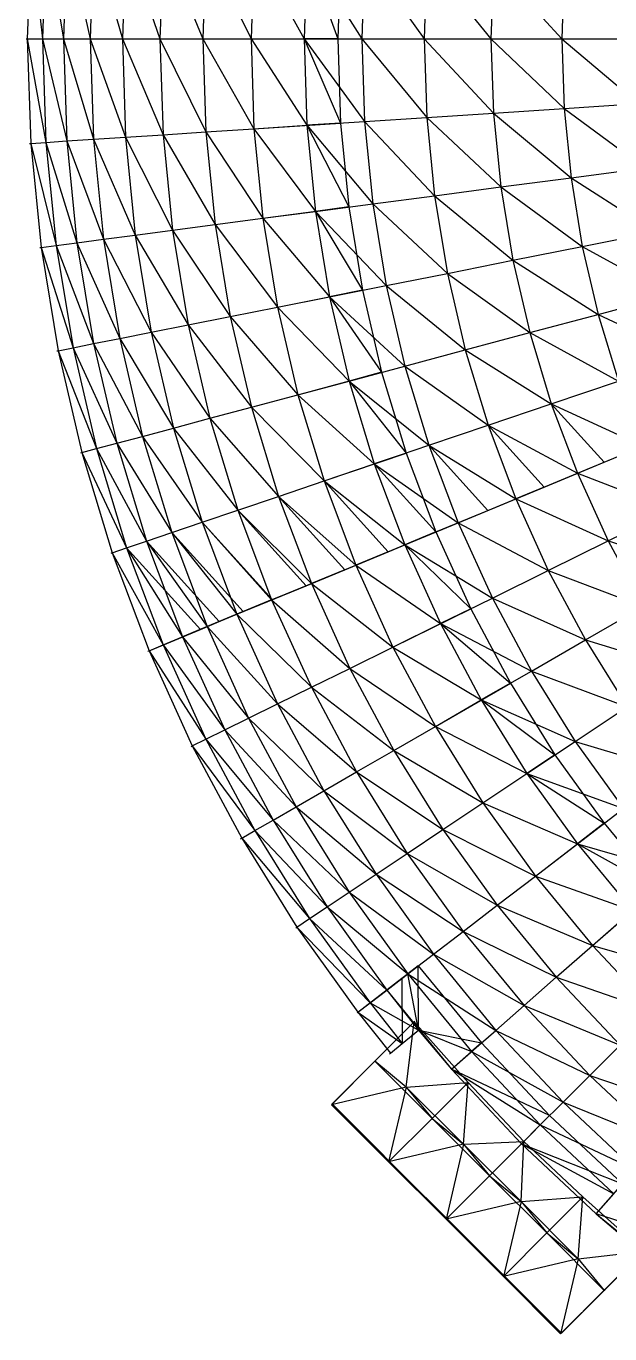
# Model space of a CAD drawing. Extents: x -1560 to 4680, y -1560 to 1560.
# Drawn here: x -1560 to -991, y -1263 to 12 of the extents above; entities that cross this region are included whole.
import ezdxf

# ---------------------------------------------------------------- set-up
doc = ezdxf.new("R2010")
doc.units = 0
doc.header["$MEASUREMENT"] = 0
for name, color, linetype in [('CONNECTOR', 11, 'Continuous'), ('HHST6X6X0.375', 13, 'Continuous'), ('HSST3X3X0.25', 2, 'Continuous'), ('L30X30X3', 1, 'Continuous'), ('TRIO25X148_A', 4, 'Continuous'), ('TRIO25X148_B', 6, 'Continuous'), ('TRIO25X148_C', 96, 'Continuous'), ('TRIO25X148_D', 3, 'Continuous'), ('TRIO25X148_E', 190, 'Continuous'), ('TRIO25X148_F', 52, 'Continuous'), ('TRIO2875X148_A', 140, 'Continuous'), ('TRIO35X148', 30, 'Continuous'), ('TRIO45X148', 5, 'Continuous'), ('W10X22', 82, 'Continuous')]:
    doc.layers.add(name, color=color, linetype=linetype)

msp = doc.modelspace()

# ---------------------------------------------------------------- linework, layer by layer
at = {"layer": 'CONNECTOR'}
for p, q in [((-1181.3, -957.8, 291.4), (-1182, -958.5, 297.3)), ((-1219.5, -996.1, 282.7), (-1220.2, -996.7, 288.6)), ((-1261.9, -1038.5, 273), (-1262.6, -1039.2, 278.9)), ((-1150.2, -1150.2, 273), (-1150.9, -1150.9, 278.9)), ((-996.1, -1219.5, 282.7), (-996.7, -1220.2, 288.6)), ((-1038.5, -1261.9, 273), (-1039.2, -1262.6, 278.9))]:
    msp.add_line(p, q, dxfattribs=at)
at = {"layer": 'HHST6X6X0.375'}
for p, q in [((-1560, 0, 60), (-1558.9, 0, 68.9)), ((-1556.7, -102, 60), (-1555.5, -102, 68.9)), ((-1546.7, -203.6, 60), (-1545.5, -203.5, 68.9)), ((-1530, -304.3, 60), (-1528.9, -304.1, 68.9)), ((-1506.8, -403.8, 60), (-1505.8, -403.5, 68.9)), ((-1477.2, -501.4, 60), (-1476.2, -501.1, 68.9)), ((-1441.3, -597, 60), (-1440.2, -596.6, 68.9)), ((-1399.1, -690, 60), (-1398.1, -689.5, 68.9)), ((-1351, -780, 60), (-1350, -779.4, 68.9)), ((-1297.1, -866.7, 60), (-1296.2, -866.1, 68.9)), ((-1237.6, -949.7, 60), (-1236.7, -949, 68.9)), ((-1205.9, -989.7, 60), (-1205, -988.9, 68.9))]:
    msp.add_line(p, q, dxfattribs=at)
at = {"layer": 'HSST3X3X0.25'}
for p, q in [((-1219.5, -996.1, 282.7), (-1181.3, -957.8, 291.4)), ((-1193.5, -970.1, 220), (-1181.3, -957.8, 291.4)), ((-1219.5, -996.1, 220), (-1193.5, -970.1, 220)), ((-1205.4, -981.9, 150.5), (-1193.5, -970.1, 220)), ((-1219.5, -996.1, 150.5), (-1205.4, -981.9, 150.5)), ((-1219.5, -996.1, 68), (-1205.4, -981.9, 150.5)), ((-1219.5, -996.1, 68), (-1261.9, -1038.5, 68)), ((-1261.9, -1038.5, 150.5), (-1219.5, -996.1, 150.5)), ((-1261.9, -1038.5, 220), (-1219.5, -996.1, 220)), ((-1261.9, -1038.5, 273), (-1219.5, -996.1, 282.7)), ((-1219.5, -996.1, 60), (-1219.5, -996.1, 68)), ((-1219.5, -996.1, 220), (-1219.5, -996.1, 282.7)), ((-1219.5, -996.1, 150.5), (-1219.5, -996.1, 220)), ((-1219.5, -996.1, 68), (-1219.5, -996.1, 150.5)), ((-1261.9, -1038.5, 60), (-1261.9, -1038.5, 68)), ((-1261.9, -1038.5, 68), (-1230.1, -1070.3, 68)), ((-1261.9, -1038.5, 150.5), (-1230.1, -1070.3, 150.5)), ((-1230.1, -1070.3, 220), (-1261.9, -1038.5, 220)), ((-1261.9, -1038.5, 273), (-1230.1, -1070.3, 273)), ((-1261.9, -1038.5, 220), (-1261.9, -1038.5, 273)), ((-1261.9, -1038.5, 150.5), (-1261.9, -1038.5, 220)), ((-1261.9, -1038.5, 68), (-1261.9, -1038.5, 150.5)), ((-1230.1, -1070.3, 273), (-1191.9, -1108.5, 273)), ((-1230.1, -1070.3, 220), (-1191.9, -1108.5, 220)), ((-1191.9, -1108.5, 220), (-1191.9, -1108.5, 273)), ((-1191.9, -1108.5, 273), (-1150.2, -1150.2, 273)), ((-1191.9, -1108.5, 220), (-1150.2, -1150.2, 220)), ((-1150.2, -1150.2, 220), (-1150.2, -1150.2, 273)), ((-1150.2, -1150.2, 273), (-1108.5, -1191.9, 273)), ((-1150.2, -1150.2, 220), (-1108.5, -1191.9, 220)), ((-996.1, -1219.5, 282.7), (-957.8, -1181.3, 291.4)), ((-1108.5, -1191.9, 220), (-1108.5, -1191.9, 273)), ((-1108.5, -1191.9, 273), (-1070.3, -1230.1, 273)), ((-1108.5, -1191.9, 220), (-1070.3, -1230.1, 220)), ((-996.1, -1219.5, 220), (-970.1, -1193.5, 220)), ((-996.1, -1219.5, 150.5), (-981.9, -1205.4, 150.5)), ((-996.1, -1219.5, 68), (-981.9, -1205.4, 150.5)), ((-996.1, -1219.5, 68), (-1038.5, -1261.9, 68)), ((-1038.5, -1261.9, 150.5), (-996.1, -1219.5, 150.5)), ((-1038.5, -1261.9, 220), (-996.1, -1219.5, 220)), ((-1038.5, -1261.9, 273), (-996.1, -1219.5, 282.7)), ((-996.1, -1219.5, 60), (-996.1, -1219.5, 68)), ((-996.1, -1219.5, 220), (-996.1, -1219.5, 282.7)), ((-996.1, -1219.5, 150.5), (-996.1, -1219.5, 220)), ((-996.1, -1219.5, 68), (-996.1, -1219.5, 150.5)), ((-1038.5, -1261.9, 68), (-1070.3, -1230.1, 68)), ((-1038.5, -1261.9, 150.5), (-1070.3, -1230.1, 150.5)), ((-1070.3, -1230.1, 220), (-1038.5, -1261.9, 220)), ((-1038.5, -1261.9, 273), (-1070.3, -1230.1, 273)), ((-1038.5, -1261.9, 60), (-1038.5, -1261.9, 68)), ((-1038.5, -1261.9, 220), (-1038.5, -1261.9, 273)), ((-1038.5, -1261.9, 150.5), (-1038.5, -1261.9, 220)), ((-1038.5, -1261.9, 68), (-1038.5, -1261.9, 150.5))]:
    msp.add_line(p, q, dxfattribs=at)
at = {"layer": 'L30X30X3'}
for p, q in [((-1256.4, 0, 744.4), (-1289.2, 0, 767.3)), ((-1253.7, -82.2, 744.4), (-1286.5, -84.3, 767.3)), ((-1245.7, -164, 744.4), (-1278.2, -168.3, 767.3)), ((-1232.3, -245.1, 744.4), (-1264.5, -251.5, 767.3)), ((-1213.6, -325.2, 744.4), (-1245.3, -333.7, 767.3)), ((-1189.7, -403.9, 744.4), (-1220.8, -414.4, 767.3)), ((-1022.8, -423.6, 984), (-996.8, -412.9, 955.6)), ((-1055.3, -437.1, 888.8), (-1082.9, -448.5, 915.4)), ((-1139, -471.8, 843.1), (-1110, -459.8, 818.3)), ((-1160.8, -480.8, 744.4), (-1191.1, -493.4, 767.3)), ((-1207.3, -500.1, 667.4), (-1238.8, -513.1, 688.2)), ((-1249.5, -517.6, 587.4), (-1282.1, -531.1, 606.2)), ((-1320.8, -547.1, 521.5), (-1287.1, -533.2, 504.8)), ((-1320.2, -546.8, 420), (-1354.6, -561.1, 434.4)), ((-1348.4, -558.5, 333.2), (-1383.6, -573.1, 345.3)), ((-1126.8, -555.7, 744.4), (-1156.3, -570.2, 767.3)), ((-1371.8, -568.2, 244.6), (-1407.6, -583, 254.5)), ((-1426.5, -590.9, 162.2), (-1390.2, -575.8, 154.7)), ((-1088.1, -628.2, 744.4), (-1116.5, -644.6, 767.3)), ((-1044.7, -698, 744.4), (-1072, -716.3, 767.3)), ((-996.8, -764.9, 744.4), (-1022.8, -784.8, 767.3)), ((-1208.7, -927.5, 254.5), (-1178, -903.9, 244.6)), ((-1224.9, -939.9, 162.2), (-1193.8, -916, 154.7)), ((-1219.5, -996.1, 220), (-1181.3, -957.8, 291.4)), ((-1219.5, -996.1, 150.5), (-1193.5, -970.1, 220)), ((-1145.5, -1004.6, 254.5), (-1116.3, -979, 244.6)), ((-1261.9, -1038.5, 68), (-1219.5, -996.1, 150.5)), ((-1261.9, -1038.5, 150.5), (-1219.5, -996.1, 220)), ((-1261.9, -1038.5, 220), (-1219.5, -996.1, 282.7)), ((-1230.1, -1070.3, 68), (-1261.9, -1038.5, 150.5)), ((-1230.1, -1070.3, 150.5), (-1261.9, -1038.5, 220)), ((-1230.1, -1070.3, 220), (-1261.9, -1038.5, 273)), ((-1049.9, -1049.9, 244.6), (-1077.3, -1077.3, 254.5)), ((-1191.9, -1108.5, 220), (-1230.1, -1070.3, 273)), ((-1150.2, -1150.2, 220), (-1191.9, -1108.5, 273)), ((-1004.6, -1145.5, 254.5), (-979, -1116.3, 244.6)), ((-1150.2, -1150.2, 220), (-1108.5, -1191.9, 273)), ((-996.1, -1219.5, 220), (-957.8, -1181.3, 291.4)), ((-1108.5, -1191.9, 220), (-1070.3, -1230.1, 273)), ((-996.1, -1219.5, 150.5), (-970.1, -1193.5, 220)), ((-1038.5, -1261.9, 68), (-996.1, -1219.5, 150.5)), ((-1038.5, -1261.9, 150.5), (-996.1, -1219.5, 220)), ((-1038.5, -1261.9, 220), (-996.1, -1219.5, 282.7)), ((-1070.3, -1230.1, 68), (-1038.5, -1261.9, 150.5)), ((-1070.3, -1230.1, 150.5), (-1038.5, -1261.9, 220)), ((-1070.3, -1230.1, 220), (-1038.5, -1261.9, 273))]:
    msp.add_line(p, q, dxfattribs=at)
at = {"layer": 'TRIO25X148_A'}
for p, q in [((-1497.6, 0, 345.3), (-1466.2, 0, 434.4)), ((-1466.2, 0, 434.4), (-1429.6, 0, 521.5)), ((-1429.6, 0, 521.5), (-1387.8, 0, 606.2)), ((-1387.8, 0, 606.2), (-1340.9, 0, 688.2)), ((-1340.9, 0, 688.2), (-1289.2, 0, 767.3)), ((-1289.2, 0, 767.3), (-1232.9, 0, 843.1)), ((-1232.9, 0, 843.1), (-1172.1, 0, 915.4)), ((-1172.1, 0, 915.4), (-1107.1, 0, 984)), ((-1107.1, 0, 984), (-1038, 0, 1048.5)), ((-1038, 0, 1048.5), (-965.2, 0, 1108.7)), ((-1035.8, -67.9, 1048.5), (-963.2, -63.1, 1108.7)), ((-1169.6, -76.7, 915.4), (-1104.7, -72.4, 984)), ((-1104.7, -72.4, 984), (-1035.8, -67.9, 1048.5)), ((-1384.8, -90.8, 606.2), (-1338, -87.7, 688.2)), ((-1338, -87.7, 688.2), (-1286.5, -84.3, 767.3)), ((-1286.5, -84.3, 767.3), (-1230.2, -80.6, 843.1)), ((-1230.2, -80.6, 843.1), (-1169.6, -76.7, 915.4)), ((-1494.4, -97.9, 345.3), (-1463.1, -95.9, 434.4)), ((-1463.1, -95.9, 434.4), (-1426.5, -93.5, 521.5)), ((-1426.5, -93.5, 521.5), (-1384.8, -90.8, 606.2)), ((-1029.1, -135.5, 1048.5), (-957, -126, 1108.7)), ((-1097.6, -144.5, 984), (-1029.1, -135.5, 1048.5)), ((-1222.3, -160.9, 843.1), (-1162.1, -153, 915.4)), ((-1162.1, -153, 915.4), (-1097.6, -144.5, 984)), ((-1278.2, -168.3, 767.3), (-1222.3, -160.9, 843.1)), ((-1375.9, -181.1, 606.2), (-1329.4, -175, 688.2)), ((-1329.4, -175, 688.2), (-1278.2, -168.3, 767.3)), ((-1453.7, -191.4, 434.4), (-1417.3, -186.6, 521.5)), ((-1417.3, -186.6, 521.5), (-1375.9, -181.1, 606.2)), ((-1018.1, -202.5, 1048.5), (-946.7, -188.3, 1108.7)), ((-1484.8, -195.5, 345.3), (-1453.7, -191.4, 434.4)), ((-1085.8, -216, 984), (-1018.1, -202.5, 1048.5)), ((-1149.6, -228.7, 915.4), (-1085.8, -216, 984)), ((-1209.2, -240.5, 843.1), (-1149.6, -228.7, 915.4)), ((-1264.5, -251.5, 767.3), (-1209.2, -240.5, 843.1)), ((-1315.1, -261.6, 688.2), (-1264.5, -251.5, 767.3)), ((-1002.7, -268.7, 1048.5), (-932.3, -249.8, 1108.7)), ((-1361.1, -270.7, 606.2), (-1315.1, -261.6, 688.2)), ((-1438.1, -286, 434.4), (-1402.1, -278.9, 521.5)), ((-1402.1, -278.9, 521.5), (-1361.1, -270.7, 606.2)), ((-1069.3, -286.5, 984), (-1002.7, -268.7, 1048.5)), ((-1468.8, -292.2, 345.3), (-1438.1, -286, 434.4)), ((-1132.1, -303.4, 915.4), (-1069.3, -286.5, 984)), ((-1190.9, -319.1, 843.1), (-1132.1, -303.4, 915.4)), ((-1245.3, -333.7, 767.3), (-1190.9, -319.1, 843.1)), ((-1295.2, -347.1, 688.2), (-1245.3, -333.7, 767.3)), ((-1048.3, -355.8, 984), (-982.9, -333.7, 1048.5)), ((-1340.5, -359.2, 606.2), (-1295.2, -347.1, 688.2)), ((-1109.9, -376.8, 915.4), (-1048.3, -355.8, 984)), ((-1380.9, -370, 521.5), (-1340.5, -359.2, 606.2)), ((-1446.6, -387.6, 345.3), (-1416.3, -379.5, 434.4)), ((-1416.3, -379.5, 434.4), (-1380.9, -370, 521.5)), ((-1167.5, -396.3, 843.1), (-1109.9, -376.8, 915.4)), ((-1220.8, -414.4, 767.3), (-1167.5, -396.3, 843.1)), ((-1022.8, -423.6, 984), (-959, -397.2, 1048.5)), ((-1269.7, -431, 688.2), (-1220.8, -414.4, 767.3)), ((-1314.1, -446.1, 606.2), (-1269.7, -431, 688.2)), ((-1082.9, -448.5, 915.4), (-1022.8, -423.6, 984)), ((-1353.7, -459.5, 521.5), (-1314.1, -446.1, 606.2)), ((-1139, -471.8, 843.1), (-1082.9, -448.5, 915.4)), ((-1418.1, -481.4, 345.3), (-1388.4, -471.3, 434.4)), ((-1388.4, -471.3, 434.4), (-1353.7, -459.5, 521.5)), ((-992.9, -489.6, 984), (-931, -459.1, 1048.5)), ((-1191.1, -493.4, 767.3), (-1139, -471.8, 843.1)), ((-1238.8, -513.1, 688.2), (-1191.1, -493.4, 767.3)), ((-1051.2, -518.4, 915.4), (-992.9, -489.6, 984)), ((-1282.1, -531.1, 606.2), (-1238.8, -513.1, 688.2)), ((-1105.7, -545.3, 843.1), (-1051.2, -518.4, 915.4)), ((-1320.8, -547.1, 521.5), (-1282.1, -531.1, 606.2)), ((-1354.6, -561.1, 434.4), (-1320.8, -547.1, 521.5)), ((-1156.3, -570.2, 767.3), (-1105.7, -545.3, 843.1)), ((-1015.1, -586, 915.4), (-958.7, -553.5, 984)), ((-1383.6, -573.1, 345.3), (-1354.6, -561.1, 434.4)), ((-1202.6, -593.1, 688.2), (-1156.3, -570.2, 767.3)), ((-1067.7, -616.4, 843.1), (-1015.1, -586, 915.4)), ((-1244.6, -613.8, 606.2), (-1202.6, -593.1, 688.2)), ((-1282.1, -632.3, 521.5), (-1244.6, -613.8, 606.2)), ((-1116.5, -644.6, 767.3), (-1067.7, -616.4, 843.1)), ((-1315, -648.5, 434.4), (-1282.1, -632.3, 521.5)), ((-1343.2, -662.4, 345.3), (-1315, -648.5, 434.4)), ((-1161.3, -670.5, 688.2), (-1116.5, -644.6, 767.3)), ((-1025.1, -685, 843.1), (-974.5, -651.2, 915.4)), ((-1201.8, -693.9, 606.2), (-1161.3, -670.5, 688.2)), ((-1072, -716.3, 767.3), (-1025.1, -685, 843.1)), ((-1238.1, -714.8, 521.5), (-1201.8, -693.9, 606.2)), ((-1269.8, -733.1, 434.4), (-1238.1, -714.8, 521.5)), ((-1114.9, -745, 688.2), (-1072, -716.3, 767.3)), ((-1297, -748.8, 345.3), (-1269.8, -733.1, 434.4)), ((-1153.9, -771, 606.2), (-1114.9, -745, 688.2)), ((-1022.8, -784.8, 767.3), (-978.1, -750.5, 843.1)), ((-1188.7, -794.2, 521.5), (-1153.9, -771, 606.2)), ((-1063.8, -816.3, 688.2), (-1022.8, -784.8, 767.3)), ((-1219.1, -814.6, 434.4), (-1188.7, -794.2, 521.5)), ((-1245.2, -832, 345.3), (-1219.1, -814.6, 434.4)), ((-1101, -844.8, 606.2), (-1063.8, -816.3, 688.2)), ((-1134.2, -870.3, 521.5), (-1101, -844.8, 606.2)), ((-1008.2, -884.1, 688.2), (-969.3, -850, 767.3)), ((-1163.2, -892.6, 434.4), (-1134.2, -870.3, 521.5)), ((-1043.4, -915, 606.2), (-1008.2, -884.1, 688.2)), ((-1188.1, -911.7, 345.3), (-1163.2, -892.6, 434.4)), ((-1074.8, -942.6, 521.5), (-1043.4, -915, 606.2)), ((-1102.4, -966.8, 434.4), (-1074.8, -942.6, 521.5)), ((-1126, -987.4, 345.3), (-1102.4, -966.8, 434.4)), ((-1010.9, -1010.9, 521.5), (-981.3, -981.3, 606.2)), ((-1036.8, -1036.8, 434.4), (-1010.9, -1010.9, 521.5)), ((-1059, -1059, 345.3), (-1036.8, -1036.8, 434.4))]:
    msp.add_line(p, q, dxfattribs=at)
at = {"layer": 'TRIO25X148_B'}
for p, q in [((-1286.5, 84.3, 767.3), (-1256.4, 0, 744.4)), ((-1340.9, 0, 688.2), (-1256.4, 0, 744.4)), ((-1289.2, 0, 767.3), (-1253.7, -82.2, 744.4)), ((-1338, -87.7, 688.2), (-1253.7, -82.2, 744.4)), ((-1286.5, -84.3, 767.3), (-1245.7, -164, 744.4)), ((-1329.4, -175, 688.2), (-1245.7, -164, 744.4)), ((-1278.2, -168.3, 767.3), (-1232.3, -245.1, 744.4)), ((-1315.1, -261.6, 688.2), (-1232.3, -245.1, 744.4)), ((-1264.5, -251.5, 767.3), (-1213.6, -325.2, 744.4)), ((-1295.2, -347.1, 688.2), (-1213.6, -325.2, 744.4)), ((-1245.3, -333.7, 767.3), (-1189.7, -403.9, 744.4)), ((-996.8, -412.9, 955.6), (-1048.3, -355.8, 984)), ((-1055.3, -437.1, 888.8), (-1109.9, -376.8, 915.4)), ((-1022.8, -423.6, 984), (-934.6, -387.1, 1018.4)), ((-1269.7, -431, 688.2), (-1189.7, -403.9, 744.4)), ((-1110, -459.8, 818.3), (-1167.5, -396.3, 843.1)), ((-1220.8, -414.4, 767.3), (-1160.8, -480.8, 744.4)), ((-1082.9, -448.5, 915.4), (-996.8, -412.9, 955.6)), ((-1207.3, -500.1, 667.4), (-1269.7, -431, 688.2)), ((-1249.5, -517.6, 587.4), (-1314.1, -446.1, 606.2)), ((-1139, -471.8, 843.1), (-1055.3, -437.1, 888.8)), ((-1320.2, -546.8, 420), (-1388.4, -471.3, 434.4)), ((-1287.1, -533.2, 504.8), (-1353.7, -459.5, 521.5)), ((-1191.1, -493.4, 767.3), (-1110, -459.8, 818.3)), ((-1348.4, -558.5, 333.2), (-1418.1, -481.4, 345.3)), ((-1238.8, -513.1, 688.2), (-1160.8, -480.8, 744.4)), ((-1462.1, -496.3, 162.2), (-1390.2, -575.8, 154.7)), ((-1371.8, -568.2, 244.6), (-1442.7, -489.7, 254.5)), ((-1191.1, -493.4, 767.3), (-1126.8, -555.7, 744.4)), ((-1282.1, -531.1, 606.2), (-1207.3, -500.1, 667.4)), ((-1320.8, -547.1, 521.5), (-1249.5, -517.6, 587.4)), ((-1354.6, -561.1, 434.4), (-1287.1, -533.2, 504.8)), ((-1383.6, -573.1, 345.3), (-1320.2, -546.8, 420)), ((-1407.6, -583, 254.5), (-1348.4, -558.5, 333.2)), ((-1202.6, -593.1, 688.2), (-1126.8, -555.7, 744.4)), ((-1426.5, -590.9, 162.2), (-1371.8, -568.2, 244.6)), ((-1156.3, -570.2, 767.3), (-1088.1, -628.2, 744.4)), ((-1161.3, -670.5, 688.2), (-1088.1, -628.2, 744.4)), ((-1116.5, -644.6, 767.3), (-1044.7, -698, 744.4)), ((-1114.9, -745, 688.2), (-1044.7, -698, 744.4)), ((-1072, -716.3, 767.3), (-996.8, -764.9, 744.4)), ((-1063.8, -816.3, 688.2), (-996.8, -764.9, 744.4)), ((-1022.8, -784.8, 767.3), (-944.6, -828.4, 744.4)), ((-1008.2, -884.1, 688.2), (-944.6, -828.4, 744.4)), ((-1177.7, -966.5, 254.5), (-1178, -903.9, 244.6)), ((-1193.8, -916, 154.7), (-1193.5, -979.5, 162.2)), ((-1177.7, -966.5, 254.5), (-1116.3, -979, 244.6)), ((-1116.3, -979, 244.6), (-1126, -987.4, 345.3)), ((-1049.9, -1049.9, 244.6), (-1145.5, -1004.6, 254.5)), ((-1049.9, -1049.9, 244.6), (-1059, -1059, 345.3)), ((-1077.3, -1077.3, 254.5), (-979, -1116.3, 244.6)), ((-903.9, -1178, 244.6), (-1004.6, -1145.5, 254.5))]:
    msp.add_line(p, q, dxfattribs=at)
at = {"layer": 'TRIO25X148_C'}
for p, q in [((-1555.5, 102, 68.9), (-1558.9, 0, 68.9)), ((-1540.7, 101, 162.2), (-1544, 0, 162.2)), ((-1520.3, 99.6, 254.5), (-1523.6, 0, 254.5)), ((-1494.4, 97.9, 345.3), (-1497.6, 0, 345.3)), ((-1463.1, 95.9, 434.4), (-1466.2, 0, 434.4)), ((-1426.5, 93.5, 521.5), (-1429.6, 0, 521.5)), ((-1384.8, 90.8, 606.2), (-1387.8, 0, 606.2)), ((-1338, 87.7, 688.2), (-1340.9, 0, 688.2)), ((-1286.5, 84.3, 767.3), (-1289.2, 0, 767.3)), ((-1230.2, 80.6, 843.1), (-1232.9, 0, 843.1)), ((-1169.6, 76.7, 915.4), (-1172.1, 0, 915.4)), ((-1104.7, 72.4, 984), (-1107.1, 0, 984)), ((-1035.8, 67.9, 1048.5), (-1038, 0, 1048.5)), ((-1558.9, 0, 68.9), (-1555.5, -102, 68.9)), ((-1523.6, 0, 254.5), (-1520.3, -99.6, 254.5)), ((-1497.6, 0, 345.3), (-1494.4, -97.9, 345.3)), ((-1466.2, 0, 434.4), (-1463.1, -95.9, 434.4)), ((-1429.6, 0, 521.5), (-1426.5, -93.5, 521.5)), ((-1340.9, 0, 688.2), (-1338, -87.7, 688.2)), ((-1289.2, 0, 767.3), (-1286.5, -84.3, 767.3)), ((-1232.9, 0, 843.1), (-1230.2, -80.6, 843.1)), ((-1172.1, 0, 915.4), (-1169.6, -76.7, 915.4)), ((-1038, 0, 1048.5), (-1035.8, -67.9, 1048.5)), ((-1544, 0, 162.2), (-1540.7, -101, 162.2)), ((-1387.8, 0, 606.2), (-1384.8, -90.8, 606.2)), ((-1107.1, 0, 984), (-1104.7, -72.4, 984)), ((-1104.7, -72.4, 984), (-1097.6, -144.5, 984)), ((-1035.8, -67.9, 1048.5), (-1029.1, -135.5, 1048.5)), ((-1338, -87.7, 688.2), (-1329.4, -175, 688.2)), ((-1286.5, -84.3, 767.3), (-1278.2, -168.3, 767.3)), ((-1230.2, -80.6, 843.1), (-1222.3, -160.9, 843.1)), ((-1169.6, -76.7, 915.4), (-1162.1, -153, 915.4)), ((-1555.5, -102, 68.9), (-1545.5, -203.5, 68.9)), ((-1540.7, -101, 162.2), (-1530.8, -201.5, 162.2)), ((-1520.3, -99.6, 254.5), (-1510.5, -198.9, 254.5)), ((-1494.4, -97.9, 345.3), (-1484.8, -195.5, 345.3)), ((-1463.1, -95.9, 434.4), (-1453.7, -191.4, 434.4)), ((-1426.5, -93.5, 521.5), (-1417.3, -186.6, 521.5)), ((-1384.8, -90.8, 606.2), (-1375.9, -181.1, 606.2)), ((-1029.1, -135.5, 1048.5), (-1018.1, -202.5, 1048.5)), ((-1162.1, -153, 915.4), (-1149.6, -228.7, 915.4)), ((-1097.6, -144.5, 984), (-1085.8, -216, 984)), ((-1222.3, -160.9, 843.1), (-1209.2, -240.5, 843.1)), ((-1329.4, -175, 688.2), (-1315.1, -261.6, 688.2)), ((-1278.2, -168.3, 767.3), (-1264.5, -251.5, 767.3)), ((-1417.3, -186.6, 521.5), (-1402.1, -278.9, 521.5)), ((-1375.9, -181.1, 606.2), (-1361.1, -270.7, 606.2)), ((-1545.5, -203.5, 68.9), (-1528.9, -304.1, 68.9)), ((-1530.8, -201.5, 162.2), (-1514.3, -301.2, 162.2)), ((-1510.5, -198.9, 254.5), (-1494.3, -297.2, 254.5)), ((-1484.8, -195.5, 345.3), (-1468.8, -292.2, 345.3)), ((-1453.7, -191.4, 434.4), (-1438.1, -286, 434.4)), ((-1018.1, -202.5, 1048.5), (-1002.7, -268.7, 1048.5)), ((-1085.8, -216, 984), (-1069.3, -286.5, 984)), ((-1149.6, -228.7, 915.4), (-1132.1, -303.4, 915.4)), ((-1209.2, -240.5, 843.1), (-1190.9, -319.1, 843.1)), ((-1264.5, -251.5, 767.3), (-1245.3, -333.7, 767.3)), ((-1315.1, -261.6, 688.2), (-1295.2, -347.1, 688.2)), ((-1402.1, -278.9, 521.5), (-1380.9, -370, 521.5)), ((-1361.1, -270.7, 606.2), (-1340.5, -359.2, 606.2)), ((-1002.7, -268.7, 1048.5), (-982.9, -333.7, 1048.5)), ((-1468.8, -292.2, 345.3), (-1446.6, -387.6, 345.3)), ((-1438.1, -286, 434.4), (-1416.3, -379.5, 434.4)), ((-1069.3, -286.5, 984), (-1048.3, -355.8, 984)), ((-1528.9, -304.1, 68.9), (-1505.8, -403.5, 68.9)), ((-1514.3, -301.2, 162.2), (-1491.4, -399.6, 162.2)), ((-1494.3, -297.2, 254.5), (-1471.6, -394.3, 254.5)), ((-1132.1, -303.4, 915.4), (-1109.9, -376.8, 915.4)), ((-1190.9, -319.1, 843.1), (-1167.5, -396.3, 843.1)), ((-1245.3, -333.7, 767.3), (-1220.8, -414.4, 767.3)), ((-1295.2, -347.1, 688.2), (-1269.7, -431, 688.2)), ((-1048.3, -355.8, 984), (-1022.8, -423.6, 984)), ((-1340.5, -359.2, 606.2), (-1314.1, -446.1, 606.2)), ((-1416.3, -379.5, 434.4), (-1388.4, -471.3, 434.4)), ((-1380.9, -370, 521.5), (-1353.7, -459.5, 521.5)), ((-1109.9, -376.8, 915.4), (-1082.9, -448.5, 915.4)), ((-1471.6, -394.3, 254.5), (-1442.7, -489.7, 254.5)), ((-1446.6, -387.6, 345.3), (-1418.1, -481.4, 345.3)), ((-1505.8, -403.5, 68.9), (-1476.2, -501.1, 68.9)), ((-1491.4, -399.6, 162.2), (-1462.1, -496.3, 162.2)), ((-1167.5, -396.3, 843.1), (-1139, -471.8, 843.1)), ((-1220.8, -414.4, 767.3), (-1191.1, -493.4, 767.3)), ((-1269.7, -431, 688.2), (-1238.8, -513.1, 688.2)), ((-1022.8, -423.6, 984), (-992.9, -489.6, 984)), ((-1314.1, -446.1, 606.2), (-1282.1, -531.1, 606.2)), ((-1082.9, -448.5, 915.4), (-1051.2, -518.4, 915.4)), ((-1388.4, -471.3, 434.4), (-1354.6, -561.1, 434.4)), ((-1353.7, -459.5, 521.5), (-1320.8, -547.1, 521.5)), ((-1418.1, -481.4, 345.3), (-1383.6, -573.1, 345.3)), ((-1139, -471.8, 843.1), (-1105.7, -545.3, 843.1)), ((-1462.1, -496.3, 162.2), (-1426.5, -590.9, 162.2)), ((-1442.7, -489.7, 254.5), (-1407.6, -583, 254.5)), ((-1191.1, -493.4, 767.3), (-1156.3, -570.2, 767.3)), ((-992.9, -489.6, 984), (-958.7, -553.5, 984)), ((-1476.2, -501.1, 68.9), (-1440.2, -596.6, 68.9)), ((-1238.8, -513.1, 688.2), (-1202.6, -593.1, 688.2)), ((-1051.2, -518.4, 915.4), (-1015.1, -586, 915.4)), ((-1282.1, -531.1, 606.2), (-1244.6, -613.8, 606.2)), ((-1320.8, -547.1, 521.5), (-1282.1, -632.3, 521.5)), ((-1105.7, -545.3, 843.1), (-1067.7, -616.4, 843.1)), ((-1383.6, -573.1, 345.3), (-1343.2, -662.4, 345.3)), ((-1354.6, -561.1, 434.4), (-1315, -648.5, 434.4)), ((-1156.3, -570.2, 767.3), (-1116.5, -644.6, 767.3)), ((-1407.6, -583, 254.5), (-1366.4, -673.9, 254.5)), ((-1015.1, -586, 915.4), (-974.5, -651.2, 915.4)), ((-1440.2, -596.6, 68.9), (-1398.1, -689.5, 68.9)), ((-1426.5, -590.9, 162.2), (-1384.8, -682.9, 162.2)), ((-1202.6, -593.1, 688.2), (-1161.3, -670.5, 688.2)), ((-1244.6, -613.8, 606.2), (-1201.8, -693.9, 606.2)), ((-1067.7, -616.4, 843.1), (-1025.1, -685, 843.1)), ((-1282.1, -632.3, 521.5), (-1238.1, -714.8, 521.5)), ((-1315, -648.5, 434.4), (-1269.8, -733.1, 434.4)), ((-1116.5, -644.6, 767.3), (-1072, -716.3, 767.3)), ((-1343.2, -662.4, 345.3), (-1297, -748.8, 345.3)), ((-1366.4, -673.9, 254.5), (-1319.4, -761.8, 254.5)), ((-1161.3, -670.5, 688.2), (-1114.9, -745, 688.2)), ((-1384.8, -682.9, 162.2), (-1337.2, -772, 162.2)), ((-1025.1, -685, 843.1), (-978.1, -750.5, 843.1)), ((-1398.1, -689.5, 68.9), (-1350, -779.4, 68.9)), ((-1201.8, -693.9, 606.2), (-1153.9, -771, 606.2)), ((-1238.1, -714.8, 521.5), (-1188.7, -794.2, 521.5)), ((-1072, -716.3, 767.3), (-1022.8, -784.8, 767.3)), ((-1269.8, -733.1, 434.4), (-1219.1, -814.6, 434.4)), ((-1297, -748.8, 345.3), (-1245.2, -832, 345.3)), ((-1114.9, -745, 688.2), (-1063.8, -816.3, 688.2)), ((-1319.4, -761.8, 254.5), (-1266.8, -846.4, 254.5)), ((-1337.2, -772, 162.2), (-1283.8, -857.8, 162.2)), ((-1153.9, -771, 606.2), (-1101, -844.8, 606.2)), ((-1350, -779.4, 68.9), (-1296.2, -866.1, 68.9)), ((-1022.8, -784.8, 767.3), (-969.3, -850, 767.3)), ((-1188.7, -794.2, 521.5), (-1134.2, -870.3, 521.5)), ((-1219.1, -814.6, 434.4), (-1163.2, -892.6, 434.4)), ((-1063.8, -816.3, 688.2), (-1008.2, -884.1, 688.2)), ((-1245.2, -832, 345.3), (-1188.1, -911.7, 345.3)), ((-1266.8, -846.4, 254.5), (-1208.7, -927.5, 254.5)), ((-1101, -844.8, 606.2), (-1043.4, -915, 606.2)), ((-1296.2, -866.1, 68.9), (-1236.7, -949, 68.9)), ((-1283.8, -857.8, 162.2), (-1224.9, -939.9, 162.2)), ((-1134.2, -870.3, 521.5), (-1074.8, -942.6, 521.5)), ((-1008.2, -884.1, 688.2), (-948.2, -948.2, 688.2)), ((-1163.2, -892.6, 434.4), (-1102.4, -966.8, 434.4)), ((-1188.1, -911.7, 345.3), (-1126, -987.4, 345.3)), ((-1043.4, -915, 606.2), (-981.3, -981.3, 606.2)), ((-1208.7, -927.5, 254.5), (-1145.5, -1004.6, 254.5)), ((-1208.7, -927.5, 254.5), (-1177.7, -966.5, 254.5)), ((-1224.9, -939.9, 162.2), (-1193.5, -979.5, 162.2)), ((-1074.8, -942.6, 521.5), (-1010.9, -1010.9, 521.5)), ((-1236.7, -949, 68.9), (-1205, -988.9, 68.9)), ((-1177.7, -966.5, 254.5), (-1145.5, -1004.6, 254.5)), ((-1102.4, -966.8, 434.4), (-1036.8, -1036.8, 434.4)), ((-1126, -987.4, 345.3), (-1059, -1059, 345.3)), ((-1145.5, -1004.6, 254.5), (-1077.3, -1077.3, 254.5)), ((-1010.9, -1010.9, 521.5), (-942.6, -1074.8, 521.5)), ((-1036.8, -1036.8, 434.4), (-966.8, -1102.4, 434.4)), ((-1059, -1059, 345.3), (-987.4, -1126, 345.3)), ((-1077.3, -1077.3, 254.5), (-1004.6, -1145.5, 254.5)), ((-1004.6, -1145.5, 254.5), (-927.5, -1208.7, 254.5)), ((-1004.6, -1145.5, 254.5), (-966.5, -1177.7, 254.5))]:
    msp.add_line(p, q, dxfattribs=at)
at = {"layer": 'TRIO25X148_D'}
for p, q in [((-1520.3, 99.6, 254.5), (-1497.6, 0, 345.3)), ((-1494.4, 97.9, 345.3), (-1466.2, 0, 434.4)), ((-1463.1, 95.9, 434.4), (-1429.6, 0, 521.5)), ((-1426.5, 93.5, 521.5), (-1387.8, 0, 606.2)), ((-1384.8, 90.8, 606.2), (-1340.9, 0, 688.2)), ((-1338, 87.7, 688.2), (-1289.2, 0, 767.3)), ((-1286.5, 84.3, 767.3), (-1232.9, 0, 843.1)), ((-1230.2, 80.6, 843.1), (-1172.1, 0, 915.4)), ((-1169.6, 76.7, 915.4), (-1107.1, 0, 984)), ((-1104.7, 72.4, 984), (-1038, 0, 1048.5)), ((-1523.6, 0, 254.5), (-1494.4, -97.9, 345.3)), ((-1497.6, 0, 345.3), (-1463.1, -95.9, 434.4)), ((-1466.2, 0, 434.4), (-1426.5, -93.5, 521.5)), ((-1429.6, 0, 521.5), (-1384.8, -90.8, 606.2)), ((-1340.9, 0, 688.2), (-1286.5, -84.3, 767.3)), ((-1289.2, 0, 767.3), (-1230.2, -80.6, 843.1)), ((-1232.9, 0, 843.1), (-1169.6, -76.7, 915.4)), ((-1172.1, 0, 915.4), (-1104.7, -72.4, 984)), ((-1038, 0, 1048.5), (-963.2, -63.1, 1108.7)), ((-1387.8, 0, 606.2), (-1338, -87.7, 688.2)), ((-1107.1, 0, 984), (-1035.8, -67.9, 1048.5)), ((-1104.7, -72.4, 984), (-1029.1, -135.5, 1048.5)), ((-1035.8, -67.9, 1048.5), (-957, -126, 1108.7)), ((-1338, -87.7, 688.2), (-1278.2, -168.3, 767.3)), ((-1286.5, -84.3, 767.3), (-1222.3, -160.9, 843.1)), ((-1230.2, -80.6, 843.1), (-1162.1, -153, 915.4)), ((-1169.6, -76.7, 915.4), (-1097.6, -144.5, 984)), ((-1520.3, -99.6, 254.5), (-1484.8, -195.5, 345.3)), ((-1494.4, -97.9, 345.3), (-1453.7, -191.4, 434.4)), ((-1463.1, -95.9, 434.4), (-1417.3, -186.6, 521.5)), ((-1426.5, -93.5, 521.5), (-1375.9, -181.1, 606.2)), ((-1384.8, -90.8, 606.2), (-1329.4, -175, 688.2)), ((-1029.1, -135.5, 1048.5), (-946.7, -188.3, 1108.7)), ((-1162.1, -153, 915.4), (-1085.8, -216, 984)), ((-1097.6, -144.5, 984), (-1018.1, -202.5, 1048.5)), ((-1222.3, -160.9, 843.1), (-1149.6, -228.7, 915.4)), ((-1329.4, -175, 688.2), (-1264.5, -251.5, 767.3)), ((-1278.2, -168.3, 767.3), (-1209.2, -240.5, 843.1)), ((-1417.3, -186.6, 521.5), (-1361.1, -270.7, 606.2)), ((-1375.9, -181.1, 606.2), (-1315.1, -261.6, 688.2)), ((-1510.5, -198.9, 254.5), (-1468.8, -292.2, 345.3)), ((-1484.8, -195.5, 345.3), (-1438.1, -286, 434.4)), ((-1453.7, -191.4, 434.4), (-1402.1, -278.9, 521.5)), ((-1018.1, -202.5, 1048.5), (-932.3, -249.8, 1108.7)), ((-1085.8, -216, 984), (-1002.7, -268.7, 1048.5)), ((-1149.6, -228.7, 915.4), (-1069.3, -286.5, 984)), ((-1209.2, -240.5, 843.1), (-1132.1, -303.4, 915.4)), ((-1264.5, -251.5, 767.3), (-1190.9, -319.1, 843.1)), ((-1315.1, -261.6, 688.2), (-1245.3, -333.7, 767.3)), ((-1402.1, -278.9, 521.5), (-1340.5, -359.2, 606.2)), ((-1361.1, -270.7, 606.2), (-1295.2, -347.1, 688.2)), ((-1002.7, -268.7, 1048.5), (-914, -310.3, 1108.7)), ((-1468.8, -292.2, 345.3), (-1416.3, -379.5, 434.4)), ((-1438.1, -286, 434.4), (-1380.9, -370, 521.5)), ((-1069.3, -286.5, 984), (-982.9, -333.7, 1048.5)), ((-1494.3, -297.2, 254.5), (-1446.6, -387.6, 345.3)), ((-1132.1, -303.4, 915.4), (-1048.3, -355.8, 984)), ((-1190.9, -319.1, 843.1), (-1109.9, -376.8, 915.4)), ((-1245.3, -333.7, 767.3), (-1167.5, -396.3, 843.1)), ((-1295.2, -347.1, 688.2), (-1220.8, -414.4, 767.3)), ((-1048.3, -355.8, 984), (-959, -397.2, 1048.5)), ((-1340.5, -359.2, 606.2), (-1269.7, -431, 688.2)), ((-1416.3, -379.5, 434.4), (-1353.7, -459.5, 521.5)), ((-1380.9, -370, 521.5), (-1314.1, -446.1, 606.2)), ((-1109.9, -376.8, 915.4), (-1022.8, -423.6, 984)), ((-1471.6, -394.3, 254.5), (-1418.1, -481.4, 345.3)), ((-1446.6, -387.6, 345.3), (-1388.4, -471.3, 434.4)), ((-1167.5, -396.3, 843.1), (-1082.9, -448.5, 915.4)), ((-1220.8, -414.4, 767.3), (-1139, -471.8, 843.1)), ((-1269.7, -431, 688.2), (-1191.1, -493.4, 767.3)), ((-1022.8, -423.6, 984), (-931, -459.1, 1048.5)), ((-1314.1, -446.1, 606.2), (-1238.8, -513.1, 688.2)), ((-1082.9, -448.5, 915.4), (-992.9, -489.6, 984)), ((-1388.4, -471.3, 434.4), (-1320.8, -547.1, 521.5)), ((-1353.7, -459.5, 521.5), (-1282.1, -531.1, 606.2)), ((-1418.1, -481.4, 345.3), (-1354.6, -561.1, 434.4)), ((-1139, -471.8, 843.1), (-1051.2, -518.4, 915.4)), ((-1442.7, -489.7, 254.5), (-1383.6, -573.1, 345.3)), ((-1191.1, -493.4, 767.3), (-1105.7, -545.3, 843.1)), ((-992.9, -489.6, 984), (-899, -519, 1048.5)), ((-1238.8, -513.1, 688.2), (-1156.3, -570.2, 767.3)), ((-1051.2, -518.4, 915.4), (-958.7, -553.5, 984)), ((-1282.1, -531.1, 606.2), (-1202.6, -593.1, 688.2)), ((-1320.8, -547.1, 521.5), (-1244.6, -613.8, 606.2)), ((-1105.7, -545.3, 843.1), (-1015.1, -586, 915.4)), ((-1383.6, -573.1, 345.3), (-1315, -648.5, 434.4)), ((-1354.6, -561.1, 434.4), (-1282.1, -632.3, 521.5)), ((-1156.3, -570.2, 767.3), (-1067.7, -616.4, 843.1)), ((-1407.6, -583, 254.5), (-1343.2, -662.4, 345.3)), ((-1015.1, -586, 915.4), (-920.5, -615, 984)), ((-1202.6, -593.1, 688.2), (-1116.5, -644.6, 767.3)), ((-1244.6, -613.8, 606.2), (-1161.3, -670.5, 688.2)), ((-1067.7, -616.4, 843.1), (-974.5, -651.2, 915.4)), ((-1282.1, -632.3, 521.5), (-1201.8, -693.9, 606.2)), ((-1315, -648.5, 434.4), (-1238.1, -714.8, 521.5)), ((-1116.5, -644.6, 767.3), (-1025.1, -685, 843.1)), ((-1343.2, -662.4, 345.3), (-1269.8, -733.1, 434.4)), ((-1366.4, -673.9, 254.5), (-1297, -748.8, 345.3)), ((-1161.3, -670.5, 688.2), (-1072, -716.3, 767.3)), ((-1025.1, -685, 843.1), (-929.9, -713.5, 915.4)), ((-1201.8, -693.9, 606.2), (-1114.9, -745, 688.2)), ((-1238.1, -714.8, 521.5), (-1153.9, -771, 606.2)), ((-1072, -716.3, 767.3), (-978.1, -750.5, 843.1)), ((-1269.8, -733.1, 434.4), (-1188.7, -794.2, 521.5)), ((-1297, -748.8, 345.3), (-1219.1, -814.6, 434.4)), ((-1114.9, -745, 688.2), (-1022.8, -784.8, 767.3)), ((-1319.4, -761.8, 254.5), (-1245.2, -832, 345.3)), ((-1153.9, -771, 606.2), (-1063.8, -816.3, 688.2)), ((-1022.8, -784.8, 767.3), (-926.9, -812.9, 843.1)), ((-1188.7, -794.2, 521.5), (-1101, -844.8, 606.2)), ((-1219.1, -814.6, 434.4), (-1134.2, -870.3, 521.5)), ((-1063.8, -816.3, 688.2), (-969.3, -850, 767.3)), ((-1245.2, -832, 345.3), (-1163.2, -892.6, 434.4)), ((-1101, -844.8, 606.2), (-1008.2, -884.1, 688.2)), ((-1134.2, -870.3, 521.5), (-1043.4, -915, 606.2)), ((-1008.2, -884.1, 688.2), (-911.6, -911.6, 767.3)), ((-1163.2, -892.6, 434.4), (-1074.8, -942.6, 521.5)), ((-1188.1, -911.7, 345.3), (-1102.4, -966.8, 434.4)), ((-1043.4, -915, 606.2), (-948.2, -948.2, 688.2)), ((-1074.8, -942.6, 521.5), (-981.3, -981.3, 606.2)), ((-1102.4, -966.8, 434.4), (-1010.9, -1010.9, 521.5)), ((-1126, -987.4, 345.3), (-1036.8, -1036.8, 434.4)), ((-1010.9, -1010.9, 521.5), (-915, -1043.4, 606.2)), ((-1036.8, -1036.8, 434.4), (-942.6, -1074.8, 521.5)), ((-1059, -1059, 345.3), (-966.8, -1102.4, 434.4))]:
    msp.add_line(p, q, dxfattribs=at)
at = {"layer": 'TRIO25X148_E'}
for p, q in [((-1220.2, -996.7, 288.6), (-1182, -958.5, 297.3)), ((-1189.6, -1022, 264.9), (-1182, -958.5, 297.3)), ((-1129.2, -1017.5, 296.6), (-1182, -958.5, 297.3)), ((-1262.6, -1039.2, 278.9), (-1220.2, -996.7, 288.6)), ((-1164.3, -1052.6, 288.6), (-1220.2, -996.7, 288.6)), ((-1189.6, -1022, 264.9), (-1220.2, -996.7, 288.6)), ((-1189.6, -1022, 264.9), (-1129.2, -1017.5, 296.6)), ((-1129.2, -1017.5, 296.6), (-1164.3, -1052.6, 288.6)), ((-1133.7, -1077.8, 264.9), (-1129.2, -1017.5, 296.6)), ((-1075, -1075, 296.2), (-1129.2, -1017.5, 296.6)), ((-1189.6, -1022, 264.9), (-1262.6, -1039.2, 278.9)), ((-1189.6, -1022, 264.9), (-1206.8, -1095, 278.9)), ((-1189.6, -1022, 264.9), (-1164.3, -1052.6, 288.6)), ((-1133.7, -1077.8, 264.9), (-1189.6, -1022, 264.9)), ((-1262.6, -1039.2, 278.9), (-1206.8, -1095, 278.9)), ((-1164.3, -1052.6, 288.6), (-1206.8, -1095, 278.9)), ((-1108.5, -1108.5, 288.6), (-1164.3, -1052.6, 288.6)), ((-1164.3, -1052.6, 288.6), (-1133.7, -1077.8, 264.9)), ((-1133.7, -1077.8, 264.9), (-1206.8, -1095, 278.9)), ((-1133.7, -1077.8, 264.9), (-1150.9, -1150.9, 278.9)), ((-1133.7, -1077.8, 264.9), (-1075, -1075, 296.2)), ((-1133.7, -1077.8, 264.9), (-1077.8, -1133.7, 264.9)), ((-1133.7, -1077.8, 264.9), (-1108.5, -1108.5, 288.6)), ((-1108.5, -1108.5, 288.6), (-1075, -1075, 296.2)), ((-1077.8, -1133.7, 264.9), (-1075, -1075, 296.2)), ((-1017.5, -1129.2, 296.6), (-1075, -1075, 296.2)), ((-1206.8, -1095, 278.9), (-1150.9, -1150.9, 278.9)), ((-1150.9, -1150.9, 278.9), (-1108.5, -1108.5, 288.6)), ((-1052.6, -1164.3, 288.6), (-1108.5, -1108.5, 288.6)), ((-1108.5, -1108.5, 288.6), (-1077.8, -1133.7, 264.9)), ((-1077.8, -1133.7, 264.9), (-1150.9, -1150.9, 278.9)), ((-1077.8, -1133.7, 264.9), (-1095, -1206.8, 278.9)), ((-1077.8, -1133.7, 264.9), (-1017.5, -1129.2, 296.6)), ((-1077.8, -1133.7, 264.9), (-1022, -1189.6, 264.9)), ((-1077.8, -1133.7, 264.9), (-1052.6, -1164.3, 288.6)), ((-1017.5, -1129.2, 296.6), (-1052.6, -1164.3, 288.6)), ((-1022, -1189.6, 264.9), (-1017.5, -1129.2, 296.6)), ((-958.5, -1182, 297.3), (-1017.5, -1129.2, 296.6)), ((-1150.9, -1150.9, 278.9), (-1095, -1206.8, 278.9)), ((-1052.6, -1164.3, 288.6), (-1095, -1206.8, 278.9)), ((-996.7, -1220.2, 288.6), (-1052.6, -1164.3, 288.6)), ((-1052.6, -1164.3, 288.6), (-1022, -1189.6, 264.9)), ((-1022, -1189.6, 264.9), (-958.5, -1182, 297.3)), ((-996.7, -1220.2, 288.6), (-958.5, -1182, 297.3)), ((-1022, -1189.6, 264.9), (-1095, -1206.8, 278.9)), ((-1022, -1189.6, 264.9), (-1039.2, -1262.6, 278.9)), ((-1022, -1189.6, 264.9), (-996.7, -1220.2, 288.6)), ((-1039.2, -1262.6, 278.9), (-1095, -1206.8, 278.9)), ((-1039.2, -1262.6, 278.9), (-996.7, -1220.2, 288.6))]:
    msp.add_line(p, q, dxfattribs=at)
at = {"layer": 'TRIO25X148_F'}
for p, q in [((-1253.7, 82.2, 744.4), (-1256.4, 0, 744.4)), ((-1256.4, 0, 744.4), (-1253.7, -82.2, 744.4)), ((-1253.7, -82.2, 744.4), (-1245.7, -164, 744.4)), ((-1245.7, -164, 744.4), (-1232.3, -245.1, 744.4)), ((-1232.3, -245.1, 744.4), (-1213.6, -325.2, 744.4)), ((-1213.6, -325.2, 744.4), (-1189.7, -403.9, 744.4)), ((-996.8, -412.9, 955.6), (-934.6, -387.1, 1018.4)), ((-1189.7, -403.9, 744.4), (-1160.8, -480.8, 744.4)), ((-1055.3, -437.1, 888.8), (-996.8, -412.9, 955.6)), ((-1110, -459.8, 818.3), (-1055.3, -437.1, 888.8)), ((-1160.8, -480.8, 744.4), (-1110, -459.8, 818.3)), ((-1207.3, -500.1, 667.4), (-1160.8, -480.8, 744.4)), ((-1160.8, -480.8, 744.4), (-1126.8, -555.7, 744.4)), ((-1249.5, -517.6, 587.4), (-1207.3, -500.1, 667.4)), ((-1126.8, -555.7, 744.4), (-1088.1, -628.2, 744.4)), ((-1088.1, -628.2, 744.4), (-1044.7, -698, 744.4)), ((-1044.7, -698, 744.4), (-996.8, -764.9, 744.4)), ((-996.8, -764.9, 744.4), (-944.6, -828.4, 744.4)), ((-1178, -903.9, 244.6), (-1116.3, -979, 244.6)), ((-1116.3, -979, 244.6), (-1049.9, -1049.9, 244.6)), ((-1049.9, -1049.9, 244.6), (-979, -1116.3, 244.6))]:
    msp.add_line(p, q, dxfattribs=at)
at = {"layer": 'TRIO2875X148_A'}
for p, q in [((-1555.5, 102, 68.9), (-1544, 0, 162.2)), ((-1540.7, 101, 162.2), (-1523.6, 0, 254.5)), ((-1558.9, 0, 68.9), (-1540.7, -101, 162.2)), ((-1544, 0, 162.2), (-1523.6, 0, 254.5)), ((-1523.6, 0, 254.5), (-1497.6, 0, 345.3)), ((-1544, 0, 162.2), (-1520.3, -99.6, 254.5)), ((-1555.5, -102, 68.9), (-1530.8, -201.5, 162.2)), ((-1540.7, -101, 162.2), (-1520.3, -99.6, 254.5)), ((-1540.7, -101, 162.2), (-1510.5, -198.9, 254.5)), ((-1520.3, -99.6, 254.5), (-1494.4, -97.9, 345.3)), ((-1545.5, -203.5, 68.9), (-1514.3, -301.2, 162.2)), ((-1530.8, -201.5, 162.2), (-1510.5, -198.9, 254.5)), ((-1530.8, -201.5, 162.2), (-1494.3, -297.2, 254.5)), ((-1510.5, -198.9, 254.5), (-1484.8, -195.5, 345.3)), ((-1494.3, -297.2, 254.5), (-1468.8, -292.2, 345.3)), ((-1528.9, -304.1, 68.9), (-1491.4, -399.6, 162.2)), ((-1514.3, -301.2, 162.2), (-1494.3, -297.2, 254.5)), ((-1514.3, -301.2, 162.2), (-1471.6, -394.3, 254.5)), ((-1491.4, -399.6, 162.2), (-1471.6, -394.3, 254.5)), ((-1471.6, -394.3, 254.5), (-1446.6, -387.6, 345.3)), ((-1505.8, -403.5, 68.9), (-1462.1, -496.3, 162.2)), ((-1491.4, -399.6, 162.2), (-1442.7, -489.7, 254.5)), ((-1442.7, -489.7, 254.5), (-1418.1, -481.4, 345.3)), ((-1462.1, -496.3, 162.2), (-1442.7, -489.7, 254.5)), ((-1462.1, -496.3, 162.2), (-1407.6, -583, 254.5)), ((-1476.2, -501.1, 68.9), (-1426.5, -590.9, 162.2)), ((-1287.1, -533.2, 504.8), (-1249.5, -517.6, 587.4)), ((-1320.2, -546.8, 420), (-1287.1, -533.2, 504.8)), ((-1348.4, -558.5, 333.2), (-1320.2, -546.8, 420)), ((-1371.8, -568.2, 244.6), (-1348.4, -558.5, 333.2)), ((-1407.6, -583, 254.5), (-1383.6, -573.1, 345.3)), ((-1390.2, -575.8, 154.7), (-1371.8, -568.2, 244.6)), ((-1426.5, -590.9, 162.2), (-1407.6, -583, 254.5)), ((-1440.2, -596.6, 68.9), (-1384.8, -682.9, 162.2)), ((-1426.5, -590.9, 162.2), (-1366.4, -673.9, 254.5)), ((-1366.4, -673.9, 254.5), (-1343.2, -662.4, 345.3)), ((-1384.8, -682.9, 162.2), (-1366.4, -673.9, 254.5)), ((-1384.8, -682.9, 162.2), (-1319.4, -761.8, 254.5)), ((-1398.1, -689.5, 68.9), (-1337.2, -772, 162.2)), ((-1319.4, -761.8, 254.5), (-1297, -748.8, 345.3)), ((-1337.2, -772, 162.2), (-1319.4, -761.8, 254.5)), ((-1337.2, -772, 162.2), (-1266.8, -846.4, 254.5)), ((-1350, -779.4, 68.9), (-1283.8, -857.8, 162.2)), ((-1266.8, -846.4, 254.5), (-1245.2, -832, 345.3)), ((-1283.8, -857.8, 162.2), (-1266.8, -846.4, 254.5)), ((-1193.8, -916, 154.7), (-1178, -903.9, 244.6)), ((-1178, -903.9, 244.6), (-1188.1, -911.7, 345.3)), ((-1208.7, -927.5, 254.5), (-1188.1, -911.7, 345.3)), ((-1224.9, -939.9, 162.2), (-1208.7, -927.5, 254.5)), ((-1145.5, -1004.6, 254.5), (-1126, -987.4, 345.3)), ((-1077.3, -1077.3, 254.5), (-1059, -1059, 345.3)), ((-1004.6, -1145.5, 254.5), (-987.4, -1126, 345.3))]:
    msp.add_line(p, q, dxfattribs=at)
at = {"layer": 'TRIO35X148'}
for p, q in [((-1440.2, -596.6, 68.9), (-1390.2, -575.8, 154.7)), ((-1266.8, -846.4, 254.5), (-1188.1, -911.7, 345.3)), ((-1296.2, -866.1, 68.9), (-1224.9, -939.9, 162.2)), ((-1283.8, -857.8, 162.2), (-1208.7, -927.5, 254.5)), ((-1236.7, -949, 68.9), (-1193.8, -916, 154.7)), ((-1177.7, -966.5, 254.5), (-1188.1, -911.7, 345.3)), ((-1224.9, -939.9, 162.2), (-1177.7, -966.5, 254.5)), ((-1236.7, -949, 68.9), (-1193.5, -979.5, 162.2)), ((-1177.7, -966.5, 254.5), (-1126, -987.4, 345.3)), ((-1145.5, -1004.6, 254.5), (-1059, -1059, 345.3)), ((-1077.3, -1077.3, 254.5), (-987.4, -1126, 345.3))]:
    msp.add_line(p, q, dxfattribs=at)
at = {"layer": 'TRIO45X148'}
for p, q in [((-1558.9, 0, 68.9), (-1544, 0, 162.2)), ((-1555.5, -102, 68.9), (-1540.7, -101, 162.2)), ((-1545.5, -203.5, 68.9), (-1530.8, -201.5, 162.2)), ((-1528.9, -304.1, 68.9), (-1514.3, -301.2, 162.2)), ((-1505.8, -403.5, 68.9), (-1491.4, -399.6, 162.2)), ((-1476.2, -501.1, 68.9), (-1462.1, -496.3, 162.2)), ((-1440.2, -596.6, 68.9), (-1426.5, -590.9, 162.2)), ((-1398.1, -689.5, 68.9), (-1384.8, -682.9, 162.2)), ((-1350, -779.4, 68.9), (-1337.2, -772, 162.2)), ((-1296.2, -866.1, 68.9), (-1283.8, -857.8, 162.2)), ((-1236.7, -949, 68.9), (-1224.9, -939.9, 162.2)), ((-1193.5, -979.5, 162.2), (-1177.7, -966.5, 254.5)), ((-1205, -988.9, 68.9), (-1193.5, -979.5, 162.2))]:
    msp.add_line(p, q, dxfattribs=at)
at = {"layer": 'W10X22'}
for points in [[(-1230.1, -1070.3, 0), (-1230.1, -1070.3, 68), (-1230.1, -1070.3, 150.5), (-1230.1, -1070.3, 220), (-1230.1, -1070.3, 273)], [(-1070.3, -1230.1, 0), (-1070.3, -1230.1, 68), (-1070.3, -1230.1, 150.5), (-1070.3, -1230.1, 220), (-1070.3, -1230.1, 273)]]:
    msp.add_polyline3d(points, dxfattribs=at)

doc.saveas('drawing.dxf')
